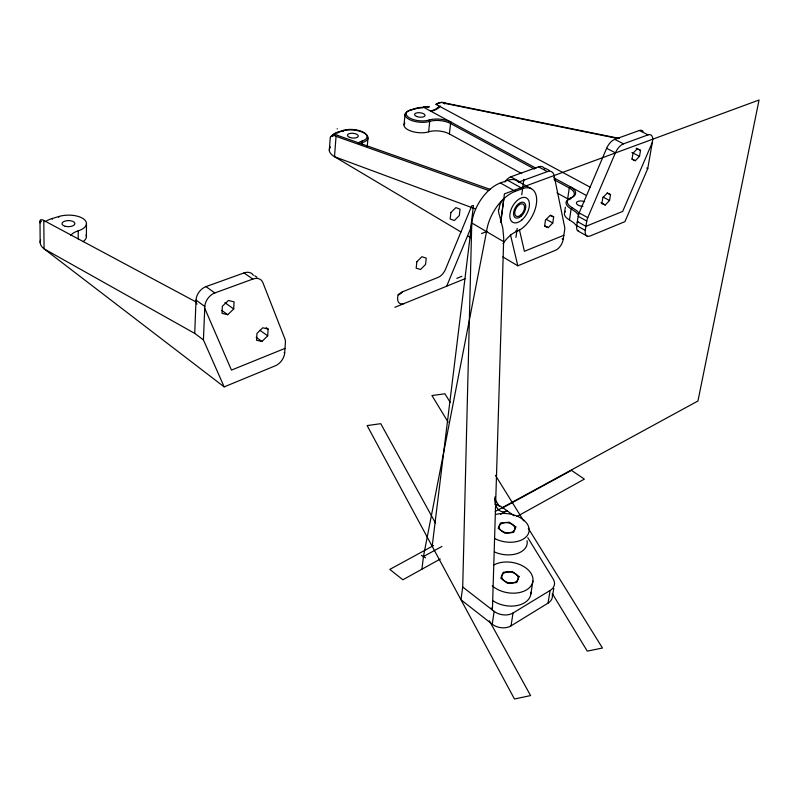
<?xml version="1.0" encoding="UTF-8"?>
<svg xmlns="http://www.w3.org/2000/svg" width="799" height="799" viewBox="0 0 799 799"><rect width="100%" height="100%" fill="white"/><g stroke="black" fill="none" stroke-linecap="round" stroke-linejoin="round"><path stroke-width="1.2" d="M78.202 239.031L78.212 230.821A18.057 8.569 -0.5 0 0 83.645 218.986A18.057 8.569 -0.5 0 0 58.826 216.509L52.285 218.497A25.948 12.375 -0.6 0 0 45.243 221.633M86.412 236.614L86.472 223.6M552.299 594.656A16.32 10.836 10.7 0 1 548.034 603.135L511.04 625.867A13.333 9.079 9.8 0 1 492.234 624.229L460.993 599.779L462.711 587.015L471.77 222.941A34.687 20.235 -60.1 0 1 500.384 182.981L507.705 180.334A24.25 14.132 -60.5 0 1 518.791 182.292M498.456 209.298A19.106 17.328 1 0 0 499.535 215.45L502.801 228.115L503.72 238.362L492.404 610.027L491.205 607.879M495.06 496.808C493.353 503.75 498.576 515.435 507.045 510.721L500.534 514.296M243.985 272.938L252.844 279.071A14.492 9.488 -54 0 1 262.921 282.716L284.963 339.036A11.226 7.061 -53.6 0 1 285.403 342.391L284.684 352.998A11.196 7.011 -53.4 0 1 275.415 365.762L224.179 386.886L203.425 339.905L194.726 333.393L196.015 300.084A11.795 7.89 -52.7 0 1 205.982 286.621L243.985 272.938A14.422 9.518 -53.9 0 1 253.433 275.335M203.425 339.905L204.814 306.486A11.855 7.87 -52.8 0 1 214.811 292.953L252.844 279.071M233.708 308.963L234.067 301.872L228.404 300.474L222.362 306.227L222.022 313.358L227.715 314.706L233.708 308.963L224.928 302.661M268.114 329.028L262.761 327.78L256.958 333.403L256.559 340.264L261.942 341.453L267.695 335.85L268.114 329.028L266.187 327.65M330.277 137.328L329.318 150.312M337.837 133.083L338.666 131.855L343.64 130.337A14.222 6.202 4.9 0 1 363.575 132.384A14.222 6.202 4.9 0 1 362.157 141.033L362.556 145.128M342.801 131.565L343.64 130.337M367.25 146.497L367.979 138.177M404.014 124.804L405.043 114.397M404.903 122.976A14.692 6.302 6 0 0 410.526 130.926A14.692 6.302 6 0 0 428.624 131.825L429.732 121.388L429.113 120.04A13.693 5.793 6 0 1 409.797 118.082A13.693 5.793 6 0 1 410.596 109.912L415.2 108.504A19.995 8.459 6.1 0 1 423.6 107.276L536.069 168.229M444.663 104L444.773 102.981M521.667 173.583L449.388 133.932L450.556 123.515L451.425 122.317L450.486 121.847A15.96 6.831 6.3 0 0 429.113 120.04M421.922 569.208L423.44 556.563L486.541 231.62A34.946 20.105 -60.1 0 1 515.315 191.321L522.616 188.624A24.429 14.032 -60.5 0 1 536.429 203.645A24.429 14.032 -60.5 0 1 516.773 231.42A24.12 13.673 -59.6 0 0 503.03 243.715M432.179 546.306L471.77 222.941L503.49 241.568M196.944 304.179L195.945 301.902L42.577 219.805L40.429 219.815L40.02 222.961M500.713 222.222L504.439 193.857L759.05 100.005L697.946 400.998L495.29 511.45M500.783 222.142L503.869 198.691M515.954 237.443L517.183 228.404M521.777 194.806L523.894 179.306M502.561 508.344C501.772 505.727 497.437 505.298 494.931 504.299M492.234 624.229L494.132 611.365L462.711 587.015M553.657 216.938L550.012 215.5L545.457 220.154L544.578 226.247L548.244 227.645L552.768 223.001L553.657 216.938L550.411 215.111M564.563 212.654L565.382 207.181M568.648 199.38A15.75 7.251 8.4 0 0 567.67 198.801L569.297 187.965L570.206 186.686L571.175 187.256A16.939 7.69 8.4 0 1 571.195 197.762A14.851 6.801 8.9 0 0 572.064 207.58L571.145 208.889L569.467 219.915L573.972 222.951L577.198 226.536M502.811 256.878L517.822 265.807L555.575 250.247A9.508 5.243 -60.3 0 0 563.215 239.4L564.643 229.952A9.528 5.273 -60.5 0 0 564.623 226.916L554.067 175.42A12.275 7.001 -61.3 0 0 547.345 171.615L538.486 166.831L510.781 176.809A9.938 5.813 -60.8 0 0 504.948 182.022M570.007 199.67L570.106 198.991M643.105 131.416A9.238 4.984 -63 0 0 639.31 130.507L614.741 139.356A11.705 6.422 -62.6 0 0 606.631 148.304L579.165 212.894A9.298 5.084 -61.1 0 0 578.176 216.289L576.728 225.618C576.409 226.776 576.558 231.37 578.216 230.502M511.04 625.867L513.008 613.023L550.121 590.451A16.389 10.777 10.7 0 0 553.148 578.925L527.829 537.747M585.287 230.402L586.766 221.043A9.338 5.064 -61.1 0 1 587.764 217.638L615.4 152.819A11.755 6.392 -62.6 0 1 623.52 143.82L648.059 134.861A9.268 4.964 -63 0 1 652.553 140.974L647.759 168.589L624.938 221.643L590.201 235.965A9.308 5.034 -60.9 0 1 585.287 230.402L576.728 225.618M530.886 593.867L532.923 581.033M610.506 194.626L607.16 193.158L602.836 197.633L601.877 203.565L605.243 204.993L609.537 200.529L610.506 194.626L607.27 192.889M548.034 603.135L550.121 590.451M552.718 594.756L553.777 588.434M640.518 150.382L637.282 148.784L633.018 153.178L632.009 159.161L635.255 160.729L639.5 156.344L640.518 150.382L636.164 148.175M446.671 286.192L470.691 228.304L473.467 205.553L471.79 205.782L445.452 269.403A10.127 6.002 -58.2 0 1 438.152 277.343L401.597 292.184A14.592 8.809 -57.2 0 1 398.002 294.551L397.632 298.077A10.287 6.152 -57.1 0 0 404.334 303.45M652.294 142.482L622.681 211.425L585.927 226.327L577.357 221.553M423.6 107.276L422.961 107.775A21.054 8.919 6.1 0 0 414.391 109.064L409.787 110.472A14.742 6.242 6 0 0 408.928 119.281A14.742 6.242 6 0 0 429.732 121.388A14.891 6.382 6.3 0 1 450.556 123.515L534.441 169.038M330.426 137.118L331.325 136.17M331.665 135.82L332.793 135.051A20.884 9.149 4.9 0 1 338.666 131.845M409.787 110.472L410.596 109.912M414.391 109.064L415.2 108.504M578.716 215.151L575.839 212.045L571.145 208.889A15.99 7.341 8.9 0 1 570.206 198.302L571.185 197.752M440.319 559L402.866 579.784L389.822 569.397L433.587 545.537M516.983 516.484L584.369 479.11L571.455 470.351L502.521 507.944M423.44 556.563L441.897 546.446M578.017 222.172L577.208 222.571A13.144 7.231 -61.1 0 0 578.146 222.112M334.242 134.891L334.212 134.911A18.357 7.031 51.7 0 0 333.293 135.67M394.866 307.305L465.108 278.691M456.788 278.372L461.862 276.314M285.003 348.384L231.46 370.097L204.734 308.314M563.834 235.286L524.394 251.286L519.38 229.623M332.454 135.62L332.384 135.65A18.966 7.021 50.9 0 0 331.425 136.359M481.537 233.548L486.891 231.48M438.421 103.021L438.341 103.051A17.408 13.353 -77.3 0 0 436.144 104.17M331.325 136.459L333.193 135.78M518.371 182.332A9.988 5.793 -60.8 0 1 519.65 181.723L547.345 171.615M429.323 106.906L428.024 107.196M428.923 106.657L427.575 106.906M436.923 104.12L435.874 104.329L590.231 187.216M444.743 102.961L619.505 138.427M443.395 103.071L618.146 138.567M337.777 135.48L490.556 189.523M488.828 190.542L336.059 136.329L334.491 156.704L460.993 231.99M475.585 208.978L334.491 156.704A21.913 9.738 4.8 0 1 330.466 146.976M639.31 130.507L648.059 134.861M614.741 139.356L623.52 143.82M631.899 152.459L639.5 156.344M631.999 159.051L635.255 160.729M646.681 168.04L647.759 168.589M606.631 148.304L615.4 152.819M603.085 197.053L609.537 200.529M545.058 168.16L549.472 170.537M600.938 202.666L605.243 204.993M553.627 177.738L586.346 195.475M554.047 179.685L569.297 187.965A15.8 7.181 8.4 0 1 570.206 198.302M556.943 192.929L567.67 198.801M579.165 212.894L587.764 217.638M510.781 176.809L519.65 181.723M516.484 180.484L531.375 188.724M572.064 207.58L576.708 210.656L579.764 213.822M578.176 216.289L586.766 221.043M507.705 180.334L522.616 188.624M500.384 182.981L515.315 191.321M587.025 236.045L577.647 230.771M194.726 333.393L44.065 248.829A25.848 12.494 -0.8 0 1 40.619 239.91M546.276 219.335L552.768 223.001M544.998 225.807L548.244 227.645M562.136 238.791L563.215 239.4M515.844 230.891L516.773 231.42M467.425 235.825L470.641 237.732M421.373 555.315L425.497 557.802M254.771 275.755L256.978 277.273M205.982 286.621L214.811 292.953M259.975 330.307L267.695 335.85M502.671 507.575L512.728 514.816A12.494 7.86 9 0 1 513.957 515.824M284.144 352.609L284.684 352.998M221.862 310.471L227.715 314.706M256.159 337.268L261.942 341.453M196.015 300.084L204.814 306.486M224.179 386.886L44.065 248.829L43.805 220.594M450.167 402.267L444.913 393.787L431.949 395.535L448.129 422.162M495.46 475.365L523.685 520.908M528.279 528.329L602.456 648.039L587.275 651.125L552.329 593.617M494.731 498.836L499.265 506.296M435.505 523.055L380.743 423.68L367.121 425.587L514.466 698.995L530.586 695.579L489.328 620.723M510.421 234.626L517.822 265.807M40.17 242.566L40 220.933M52.285 218.497L52.295 219.316M58.826 216.509L58.826 217.328M527.07 540.733A22.232 14.232 9.2 0 1 517.512 553.457A22.232 14.232 9.2 0 1 494.491 551.949M496.229 514.366A22.332 14.142 9.1 0 1 524.494 520.758A22.332 14.142 9.1 0 1 523.155 539.155A22.332 14.142 9.1 0 1 494.491 538.416M530.965 592.269A23.141 15.411 9.7 0 1 517.962 605.362A23.141 15.411 9.7 0 1 493.313 600.978M493.632 565.113A23.251 15.321 9.7 0 1 526.721 568.588A23.251 15.321 9.7 0 1 525.243 590.591A23.251 15.321 9.7 0 1 492.234 585.797M513.008 613.023A13.393 9.029 9.7 0 1 494.132 611.365M499.075 209.328A19.715 17.748 18.6 0 1 503.779 198.621M70.741 235.495A18.237 8.809 -0.4 0 1 78.212 230.821M86.062 234.886A17.987 8.649 -0.7 0 1 83.086 241.628M41.478 221.193A13.663 2.687 -58 0 1 40.389 222.192M402.476 291.955A12.255 7.87 -6.3 0 1 398.451 294.931M428.624 131.825A14.841 6.442 6.3 0 1 449.388 133.932M569.467 219.915A15.94 7.411 8.9 0 1 565.352 211.326M444.823 102.851A10.796 8.3 -75.4 0 0 439.67 102.881L439.5 102.871A17.968 13.823 -75.7 0 0 437.193 103.96M439.19 106.207A16.949 12.714 16.3 0 1 431.051 110.761M582.88 206.412A5.713 2.617 8.9 0 1 576.429 202.606A5.713 2.617 8.9 0 1 584.518 201.628M427.765 106.756A13.024 5.383 -9.8 0 1 423.44 107.316M427.415 106.517A11.266 4.604 -7.1 0 1 423.76 106.886M440.509 106.067A17.788 13.423 11.6 0 1 431.17 111.121M438.431 103.091A10.137 7.76 -77 0 1 443.415 102.911M331.835 135.65A21.982 9.648 4.9 0 1 337.887 132.414L342.851 130.896A15.311 6.682 4.9 0 1 364.314 133.103A15.311 6.682 4.9 0 1 362.796 142.432A15.461 6.841 5.2 0 0 359.989 143.66M538.486 166.831A12.225 7.031 -61.3 0 1 544.668 168.949M332.504 135.68A11.426 4.225 51 0 1 336.049 136.239M332.584 135.54A11.795 0.769 -42.5 0 1 331.745 136.02M357.802 143.381A16.569 7.321 5.2 0 1 362.157 141.033M337.218 128.979A18.577 2.697 -71.1 0 1 337.298 128.689M334.292 134.951A10.707 4.105 51.8 0 1 337.697 135.341M416.858 261.752L416.169 268.154L420.524 269.493L425.537 264.489L426.237 258.117L421.902 256.729L416.858 261.752M450.896 212.544L450.147 219.006L454.361 220.524L459.295 215.61L460.064 209.178L455.869 207.62L450.896 212.544M519.1 576.568L516.763 582.521L507.565 583.36L500.773 578.226L503.19 572.304L512.319 571.485L519.1 576.568M515.824 526.96L513.557 532.444L504.718 533.183L498.206 528.409L500.534 522.955L509.313 522.236L515.824 526.96M520.778 215.071A6.981 4.005 -60.5 0 0 523.235 204.164A6.981 4.005 -60.5 0 0 514.975 211.236A6.981 4.005 -60.5 0 0 520.778 215.071M521.837 219.985A13.953 8.02 -60.5 0 0 526.801 198.172A13.953 8.02 -60.5 0 0 510.261 212.254A13.953 8.02 -60.5 0 0 521.837 219.985M521.048 216.299A8.719 5.014 -60.5 0 0 524.124 202.666A8.719 5.014 -60.5 0 0 513.797 211.495A8.719 5.014 -60.5 0 0 521.048 216.299M504.948 581.322A8.3 5.473 9.7 0 0 518.122 578.905A8.3 5.473 9.7 0 0 506.786 572.024A8.3 5.473 9.7 0 0 504.948 581.322M502.211 531.285A7.97 5.054 9.1 0 0 514.876 529.118A7.97 5.054 9.1 0 0 503.999 522.716A7.97 5.054 9.1 0 0 502.211 531.285M65.178 226.297A6.452 3.056 -0.5 0 0 74.896 223.61A6.452 3.056 -0.5 0 0 65.278 220.993A6.452 3.056 -0.5 0 0 65.178 226.297M416.579 116.444A5.263 2.227 6 0 0 424.998 115.715A5.263 2.227 6 0 0 417.837 112.709A5.263 2.227 6 0 0 416.579 116.444M349.792 137.438A5.473 2.387 4.9 0 0 358.292 136.21A5.473 2.387 4.9 0 0 350.461 133.353A5.473 2.387 4.9 0 0 349.792 137.438"/></g></svg>
